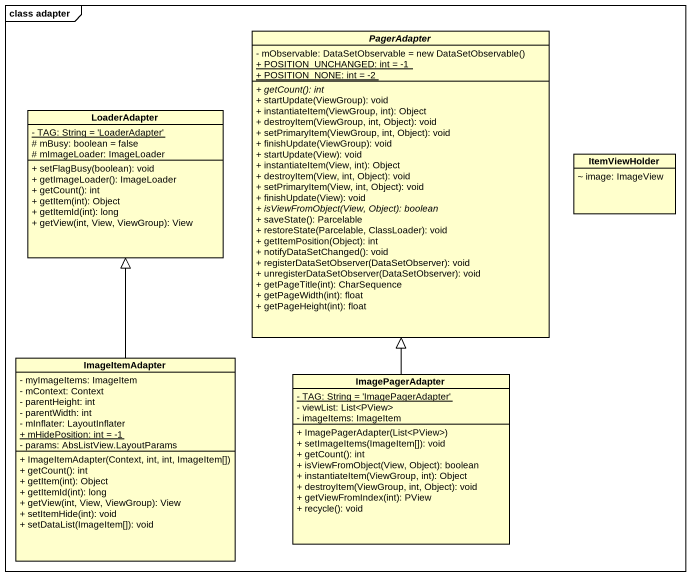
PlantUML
@startuml
mainframe class adapter
hide circle
hide empty members
skinparam classAttributeIconSize 0
abstract class PagerAdapter {
  {field} - mObservable: DataSetObservable = new DataSetObservable()
  {static} + POSITION_UNCHANGED: int = -1
  {static} + POSITION_NONE: int = -2
  {abstract} + getCount(): int
  + startUpdate(ViewGroup): void
  + instantiateItem(ViewGroup, int): Object
  + destroyItem(ViewGroup, int, Object): void
  + setPrimaryItem(ViewGroup, int, Object): void
  + finishUpdate(ViewGroup): void
  + startUpdate(View): void
  + instantiateItem(View, int): Object
  + destroyItem(View, int, Object): void
  + setPrimaryItem(View, int, Object): void
  + finishUpdate(View): void
  {abstract} + isViewFromObject(View, Object): boolean
  + saveState(): Parcelable
  + restoreState(Parcelable, ClassLoader): void
  + getItemPosition(Object): int
  + notifyDataSetChanged(): void
  + registerDataSetObserver(DataSetObserver): void
  + unregisterDataSetObserver(DataSetObserver): void
  + getPageTitle(int): CharSequence
  + getPageWidth(int): float
  + getPageHeight(int): float
}
class LoaderAdapter {
  {static} - TAG: String = 'LoaderAdapter'
  # mBusy: boolean = false
  # mImageLoader: ImageLoader
  + setFlagBusy(boolean): void
  + getImageLoader(): ImageLoader
  + getCount(): int
  + getItem(int): Object
  + getItemId(int): long
  + getView(int, View, ViewGroup): View
}
class ItemViewHolder {
  ~ image: ImageView
}
class ImageItemAdapter {
  - myImageItems: ImageItem
  - mContext: Context
  - parentHeight: int
  - parentWidth: int
  - mInflater: LayoutInflater
  {static} + mHidePosition: int = -1
  - params: AbsListView.LayoutParams
  + ImageItemAdapter(Context, int, int, ImageItem[])
  + getCount(): int
  + getItem(int): Object
  + getItemId(int): long
  + getView(int, View, ViewGroup): View
  + setItemHide(int): void
  + setDataList(ImageItem[]): void
}
class ImagePagerAdapter {
  {static} - TAG: String = 'ImagePagerAdapter'
  - viewList: List<PView>
  - imageItems: ImageItem
  + ImagePagerAdapter(List<PView>)
  + setImageItems(ImageItem[]): void
  + getCount(): int
  + isViewFromObject(View, Object): boolean
  + instantiateItem(ViewGroup, int): Object
  + destroyItem(ViewGroup, int, Object): void
  + getViewFromIndex(int): PView
  + recycle(): void
}
ImageItemAdapter -up-|> LoaderAdapter
ImagePagerAdapter -up-|> PagerAdapter
@enduml
